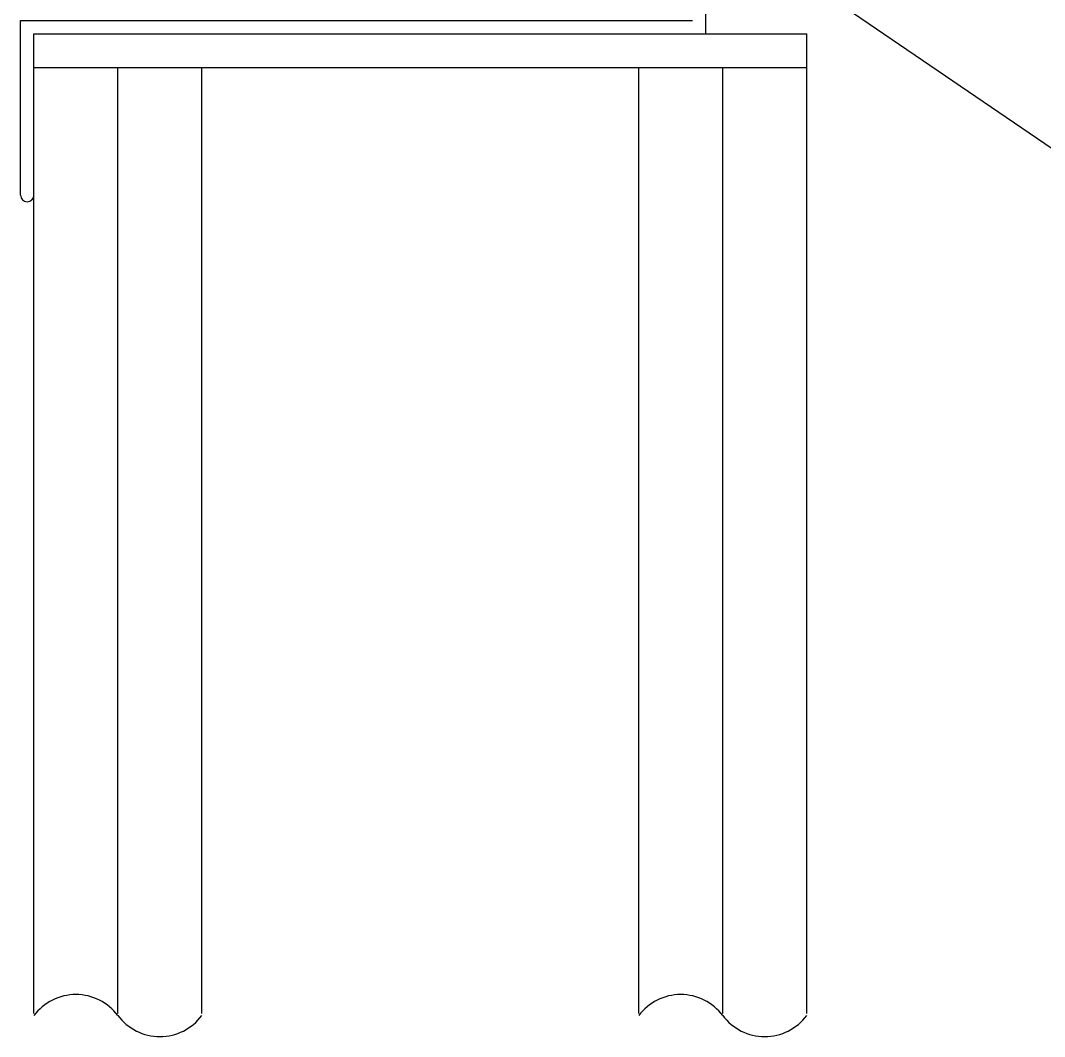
# Model space of a CAD drawing. Extents: x 443 to 1217, y -1921 to -677.
# Drawn here: x 715.73 to 736.03, y -1597.15 to -1577 of the extents above; entities that cross this region are included whole.
import ezdxf

# ---------------------------------------------------------------- set-up
doc = ezdxf.new("R2010")
doc.units = 0
doc.header["$MEASUREMENT"] = 0
doc.layers.get('0').update_dxf_attribs({"linetype": 'CONTINUOUS'})
doc.layers.add('2', color=2, linetype='CONTINUOUS')
doc.layers.add('3', color=8, linetype='CONTINUOUS')

msp = doc.modelspace()

# ---------------------------------------------------------------- linework, layer by layer
at = {"color": 7, "linetype": 'Continuous'}
msp.add_line((729.321, -1574.859), (758.446, -1594.728), dxfattribs=at)
at = {"layer": '2', "color": 3, "linetype": 'Continuous'}
for p, q in [((731.319, -1596.695), (731.319, -1577.27)), ((717.666, -1596.695), (717.666, -1577.936)), ((719.331, -1596.695), (719.331, -1577.936)), ((727.989, -1596.695), (727.989, -1577.936)), ((729.654, -1596.695), (729.654, -1577.936)), ((716.001, -1596.695), (716.001, -1580.467))]:
    msp.add_line(p, q, dxfattribs=at)
for centre, start, end in [((716.833, -1597.361), 36.8699, 143.1301), ((728.822, -1597.361), 36.8699, 143.1301), ((718.498, -1596.112), 216.8699, 323.1301), ((730.487, -1596.112), 216.8699, 323.1301)]:
    msp.add_arc(centre, 1.041, start, end, dxfattribs=at)
at = {"layer": '3', "color": 3, "linetype": 'Continuous'}
for p, q in [((729.321, -1577.27), (729.321, -1555.958)), ((715.735, -1580.467), (715.735, -1577.003)), ((715.735, -1577.003), (729.055, -1577.003)), ((716.001, -1577.27), (731.319, -1577.27)), ((716.001, -1580.467), (716.001, -1577.27)), ((716.001, -1577.936), (731.319, -1577.936))]:
    msp.add_line(p, q, dxfattribs=at)
msp.add_arc((715.868, -1580.467), 0.133, 180, 360, dxfattribs=at)

doc.saveas('drawing.dxf')
